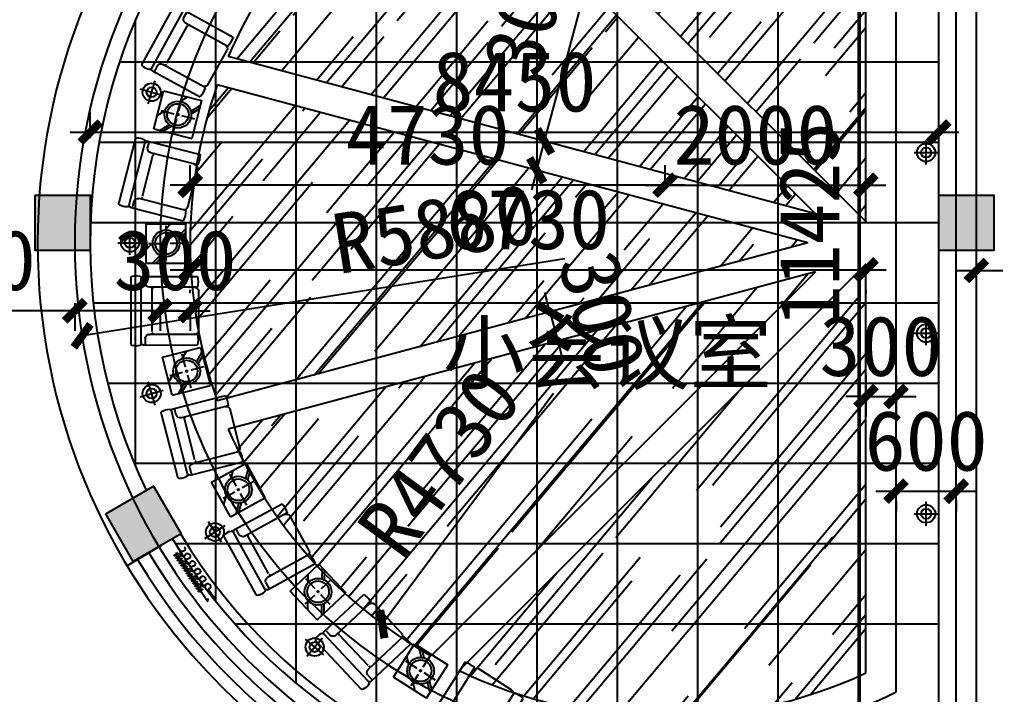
# Model space of a CAD drawing. Header units: millimetres. Extents: x -150677 to 588340, y -254013 to 149700.
# Drawn here: x 40522 to 50242, y 28028 to 34756 of the extents above; entities that cross this region are included whole.
import ezdxf

# ---------------------------------------------------------------- set-up
doc = ezdxf.new("R2010")
doc.units = ezdxf.units.MM
doc.header["$LTSCALE"] = 10
doc.header["$MEASUREMENT"] = 0
doc.linetypes.add('ACAD_ISO03W100', pattern=[30, 12, -18])
doc.linetypes.add('DASH', pattern=[0.35, 0.25, -0.1])
for name, color, linetype in [('1-Ba原始建筑墙体', 2, 'Continuous'), ('2-Ba顶面轮廓', 4, 'Continuous'), ('2-Bb顶面辅助线', 8, 'Continuous'), ('2-Da地拼', 4, 'Continuous'), ('3-Ab可移家具', 82, 'Continuous'), ('4-Aa顶面灯具', 1, 'Continuous'), ('5-Aa原始建筑淡显填充', 251, 'Continuous'), ('6-Ab柱体', 6, 'Continuous'), ('6-Bb窗', 5, 'Continuous'), ('8-Ca平面文字', 3, 'Continuous'), ('CEI_LIGHT', 30, 'Continuous'), ('CS_【成品家私】', 3, 'Continuous'), ('DIM【标注】', 1, 'Continuous')]:
    doc.layers.add(name, color=color, linetype=linetype)
doc.styles.add('HZHT', font='')
doc.styles.get("Standard").update_dxf_attribs({"font": ''})
doc.styles.get('HZHT').set_extended_font_data('SimSun')
doc.styles.get('Standard').set_extended_font_data('SimSun')
doc.dimstyles.new('DIMN200', dxfattribs={"dimscale": 2, "dimtxt": 300, "dimasz": 100, "dimexe": 100, "dimexo": 300, "dimgap": 100, "dimtad": 1, "dimdec": 0, "dimtxsty": 'Standard', "dimblk": 'ARCHTICK', "dimcen": 2.5, "dimdle": 100, "dimclrd": 8, "dimclre": 8, "dimclrt": 96, "dimadec": 0, "dimazin": 0, "dimtfac": 1, "dimtdec": 0, "dimtmove": 0, "dimatfit": 3, "dimldrblk": 'DOT', "dimfxl": 100, "dimarcsym": 0})

# ---------------------------------------------------------------- blocks, each defined once
blk = doc.blocks.new('MK-JJ-0685')
for p, q in [((-101165.6, 37730.8), (-101164.7, 38269.9)), ((-101058.6, 38269.8), (-101058.6, 37789.4)), ((-101022.9, 38280.6), (-100625.4, 38280.6)), ((-100589.6, 38269.8), (-100589.6, 37789.4)), ((-100482.6, 37730.8), (-100483.6, 38269.9)), ((-101029, 37815.8), (-100608.4, 37815.8)), ((-101098.2, 37747), (-101165.6, 37747)), ((-100550.1, 37747), (-100482.7, 37747)), ((-101144.4, 37709.5), (-100498.6, 37709.5)), ((-100499, 37604.1), (-101149.3, 37604.1))]:
    blk.add_line(p, q)
for centre, radius, start, end in [((-101112, 38012.5), 262.7, 78.28889, 101.57247), ((-101015.9, 38238.7), 42.5, 99.45751, 179.90266), ((-100632.3, 38238.7), 42.5, 0.09734, 80.54249), ((-100536.3, 38012.5), 262.7, 78.42753, 101.71111), ((-101040.7, 37834.7), 18.9, 198.58828, 272.4791), ((-100607.6, 37834.7), 18.9, 267.5209, 341.41172), ((-101144.4, 37730.8), 21.3, 179.90266, 270), ((-101101.2, 37789.4), 42.5, 274.04015, 0), ((-100547.1, 37789.4), 42.5, 180, 265.95985), ((-100503.9, 37730.8), 21.3, 270, 0.09734), ((-101049.9, 37657.5), 125.7, 162.88984, 197.95776), ((-101149.7, 37688.2), 21.3, 90, 162.88984), ((-101149.2, 37625.3), 21.3, 197.95776, 269.90266), ((-100499, 37625.3), 21.3, 270.09734, 342.04224), ((-100498.6, 37688.2), 21.3, 17.11016, 90), ((-100598.4, 37657.5), 125.7, 342.04224, 17.11016)]:
    blk.add_arc(centre, radius, start, end)
blk = doc.blocks.new('A$C7AB20E2C')
at = {"layer": '3-Ab可移家具'}
blk.add_hatch(color=8, dxfattribs=at).paths.add_polyline_path([(185.7, 198.3, 1), (202.4, 198.3, 1)])
for p, q in [((0, 391.8), (391.8, 391.8)), ((0, 0), (0, 391.8)), ((391.8, 0), (391.8, 391.8)), ((391.8, 96), (322.7, 162.9)), ((391.8, 0), (0, 0))]:
    blk.add_line(p, q, dxfattribs=at)
at = {"layer": '3-Ab可移家具', "color": 8}
for p, q in [((130.8, 315.7), (52.2, 391.8)), ((154.5, 325.7), (86.1, 391.8)), ((195.6, 373.4), (195.6, 240)), ((61.2, 187.4), (0, 246.6)), ((152.4, 198.3), (19, 198.3)), ((369.1, 198.3), (235.8, 198.3)), ((195.6, 23.3), (195.6, 156.7)), ((391.8, 63.2), (313.5, 138.9)), ((254.8, 0), (187.5, 65.1))]:
    blk.add_line(p, q, dxfattribs=at)
for radius in [133.4, 108.4, 8.34]:
    blk.add_circle((194.1, 198.3), radius, dxfattribs=at)
blk = doc.blocks.new('*U1090')
at = {"linetype": 'DASH', "ltscale": 50}
for points in [[(-181.4, 0, 0.240088), (-157, 12.4), (-156.7, 12.5, 0.362592), (-158.5, 37.8, -0.362592), (-160.4, 63.1), (-160, 63.2, -0.51132), (-111.2, 63.1, -0.36675), (-113.2, 37.8, 0.36675), (-115.1, 12.5, 0.241576), (-90.7, 0, 0.241576)], [(-90.7, 0, 0.240088), (-66.4, 12.4), (-66, 12.5, 0.362592), (-67.8, 37.8, -0.362592), (-69.7, 63.1), (-69.3, 63.2, -0.51132), (-20.5, 63.1, -0.36675), (-22.5, 37.8, 0.36675), (-24.4, 12.5, 0.241576), (0, 0, 0.241576)], [(0, 0, 0.240088), (24.3, 12.4), (24.7, 12.5, 0.362592), (22.9, 37.8, -0.362592), (21, 63.1), (21.4, 63.2, -0.51132), (70.2, 63.1, -0.36675), (68.2, 37.8, 0.36675), (66.3, 12.5, 0.241576), (90.7, 0, 0.241576)], [(90.7, 0, 0.240088), (115, 12.4), (115.4, 12.5, 0.362592), (113.6, 37.8, -0.362592), (111.7, 63.1), (112.1, 63.2, -0.51132), (160.9, 63.1, -0.36675), (158.9, 37.8, 0.36675), (156.9, 12.5, 0.51132), (205.7, 12.4), (206.1, 12.5, 0.362592), (204.2, 37.8, -0.362592), (202.4, 63.1), (202.8, 63.2, -0.51132), (251.5, 63.1, -0.36675), (249.6, 37.8), (249.1, 37.2, 0.36675), (247.1, 11.9, 0.51132), (295.9, 11.8), (296.2, 11.9, 0.381374), (293.5, 38.1), (411.9, 38.1), (389.4, 19.4)]]:
    blk.add_lwpolyline(points, format="xyb", dxfattribs=at)
blk = doc.blocks.new('*U1092')
at = {"layer": 'CEI_LIGHT', "color": 252}
for points in [[(0, 120), (0, -120)], [(-120, 0), (120, 0)]]:
    blk.add_lwpolyline(points, dxfattribs=at)
at = {"layer": 'CEI_LIGHT'}
for radius in [90, 50]:
    blk.add_circle((0, 0), radius, dxfattribs=at)
blk = doc.blocks.new('_ArchTick')
at = {"color": 0, "linetype": 'ByBlock', "const_width": 0.4}
blk.add_lwpolyline([(-0.5, -0.5), (0.5, 0.5)], dxfattribs=at)
blk = doc.blocks.new('*D1122')
at = {"layer": 'Defpoints', "color": 0, "transparency": 16777216}
for p in [(49676.9, 33634), (41226.9, 32971.7), (49676.9, 32971.7)]:
    blk.add_point(p, dxfattribs=at)
at = {"layer": 'DIM【标注】', "color": 8, "lineweight": -2, "transparency": 16777216}
for p, q in [((41226.9, 33571.7), (41226.9, 33834)), ((49676.9, 33571.7), (49676.9, 33834)), ((41026.9, 33634), (49876.9, 33634))]:
    blk.add_line(p, q, dxfattribs=at)
at = {"layer": 'DIM【标注】', "color": 8, "lineweight": -2, "transparency": 16777216, "xscale": 200, "yscale": 200, "zscale": 200, "rotation": 180}
blk.add_blockref('_ArchTick', (41226.9, 33634), dxfattribs=at)
at = {"layer": 'DIM【标注】', "color": 8, "lineweight": -2, "transparency": 16777216, "xscale": 200, "yscale": 200, "zscale": 200}
blk.add_blockref('_ArchTick', (49676.9, 33634), dxfattribs=at)
at = {"layer": 'DIM【标注】', "color": 96, "transparency": 16777216, "insert": (45451.9, 34134), "char_height": 600, "attachment_point": 5}
blk.add_mtext('8450', dxfattribs=at)
blk = doc.blocks.new('_DOT')
at = {"color": 0, "linetype": 'ByBlock'}
blk.add_line((-0.35, 0), (-1, 0), dxfattribs=at)
at = {"color": 0, "linetype": 'ByBlock', "const_width": 0.35}
blk.add_lwpolyline([(-0.175, 0, 1), (0.175, 0, 1)], format="xyb", close=True, dxfattribs=at)
blk = doc.blocks.new('*D1123')
at = {"layer": 'Defpoints', "color": 0, "transparency": 16777216}
for p in [(49851.9, 38429.3), (48890.5, 27004.3), (49851.9, 27004.3)]:
    blk.add_point(p, dxfattribs=at)
at = {"layer": 'DIM【标注】', "color": 8, "lineweight": -2, "transparency": 16777216}
for p, q in [((48890.5, 38629.3), (48890.5, 26804.3)), ((49251.9, 38429.3), (48690.5, 38429.3)), ((49251.9, 27004.3), (48690.5, 27004.3))]:
    blk.add_line(p, q, dxfattribs=at)
at = {"layer": 'DIM【标注】', "color": 8, "lineweight": -2, "transparency": 16777216, "xscale": 200, "yscale": 200, "zscale": 200}
for p, rotation in [((48890.5, 38429.3), 90), ((48890.5, 27004.3), 270)]:
    blk.add_blockref('_ArchTick', p, dxfattribs=dict(at, rotation=rotation))
at = {"layer": 'DIM【标注】', "color": 96, "transparency": 16777216, "insert": (48390.5, 32716.8), "char_height": 600, "attachment_point": 5, "rotation": 90}
blk.add_mtext('11425', dxfattribs=at)
blk = doc.blocks.new('*D1124')
at = {"layer": 'Defpoints', "color": 0, "transparency": 16777216}
for p in [(46951.9, 32529.3), (41145.3, 31602.8)]:
    blk.add_point(p, dxfattribs=at)
at = {"layer": 'DIM【标注】', "color": 8, "lineweight": -2, "transparency": 16777216}
blk.add_line((45952, 32369.8), (41145.3, 31602.8), dxfattribs=at)
at = {"layer": 'DIM【标注】', "color": 8, "lineweight": -2, "transparency": 16777216, "xscale": 200, "yscale": 200, "zscale": 200, "rotation": 189.0664838771289}
blk.add_blockref('_ArchTick', (41145.3, 31602.8), dxfattribs=at)
at = {"layer": 'DIM【标注】', "color": 96, "transparency": 16777216, "insert": (44656.9, 32669.4), "char_height": 600, "attachment_point": 5, "rotation": 9.06648}
blk.add_mtext('R5880', dxfattribs=at)
blk = doc.blocks.new('*D1133')
at = {"layer": '2-Ba顶面轮廓', "color": 8, "lineweight": -2, "transparency": 16777216}
for p, q in [((50051.9, 32107.8), (50051.9, 32454.8)), ((54651.9, 32107.8), (54651.9, 32454.8)), ((49851.9, 32254.8), (54851.9, 32254.8))]:
    blk.add_line(p, q, dxfattribs=at)
at = {"layer": 'Defpoints', "color": 0, "transparency": 16777216}
for p in [(54651.9, 32254.8), (50051.9, 31507.8), (54651.9, 31507.8)]:
    blk.add_point(p, dxfattribs=at)
at = {"layer": '2-Ba顶面轮廓', "color": 8, "lineweight": -2, "transparency": 16777216, "xscale": 200, "yscale": 200, "zscale": 200, "rotation": 180}
blk.add_blockref('_ArchTick', (50051.9, 32254.8), dxfattribs=at)
at = {"layer": '2-Ba顶面轮廓', "color": 8, "lineweight": -2, "transparency": 16777216, "xscale": 200, "yscale": 200, "zscale": 200}
blk.add_blockref('_ArchTick', (54651.9, 32254.8), dxfattribs=at)
at = {"layer": '2-Ba顶面轮廓', "color": 96, "transparency": 16777216, "insert": (52351.9, 32754.8), "char_height": 600, "attachment_point": 5}
blk.add_mtext('4600', dxfattribs=at)
blk = doc.blocks.new('*D1188')
at = {"layer": '2-Ba顶面轮廓', "color": 8, "lineweight": -2, "transparency": 16777216}
for p, q in [((41071.9, 31929.3), (41071.9, 31653.5)), ((41921.9, 31929.3), (41921.9, 31653.5)), ((41071.9, 31853.5), (39271.9, 31853.5)), ((42121.9, 31853.5), (41071.9, 31853.5))]:
    blk.add_line(p, q, dxfattribs=at)
at = {"layer": 'Defpoints', "color": 0, "transparency": 16777216}
for p in [(41071.9, 32529.3), (41921.9, 32529.3), (41071.9, 31853.5)]:
    blk.add_point(p, dxfattribs=at)
at = {"layer": '2-Ba顶面轮廓', "color": 8, "lineweight": -2, "transparency": 16777216, "xscale": 200, "yscale": 200, "zscale": 200}
for p, rotation in [((41071.9, 31853.5), 179.9999999999997), ((41921.9, 31853.5), 359.9999999999997)]:
    blk.add_blockref('_ArchTick', p, dxfattribs=dict(at, rotation=rotation))
at = {"layer": '2-Ba顶面轮廓', "color": 96, "transparency": 16777216, "insert": (40071.9, 32353.5), "char_height": 600, "attachment_point": 5}
blk.add_mtext('850', dxfattribs=at)
blk = doc.blocks.new('*D1189')
at = {"layer": '2-Ba顶面轮廓', "color": 8, "lineweight": -2, "transparency": 16777216}
for p, q in [((41921.9, 31929.3), (41921.9, 31653.5)), ((42221.9, 31929.3), (42221.9, 31653.5)), ((41921.9, 31853.5), (41721.9, 31853.5)), ((41921.9, 31853.5), (42221.9, 31853.5)), ((42221.9, 31853.5), (42421.9, 31853.5))]:
    blk.add_line(p, q, dxfattribs=at)
at = {"layer": 'Defpoints', "color": 0, "transparency": 16777216}
for p in [(41921.9, 32529.3), (42221.9, 32529.3), (42221.9, 31853.5)]:
    blk.add_point(p, dxfattribs=at)
at = {"layer": '2-Ba顶面轮廓', "color": 8, "lineweight": -2, "transparency": 16777216, "xscale": 200, "yscale": 200, "zscale": 200}
blk.add_blockref('_ArchTick', (41921.9, 31853.5), dxfattribs=at)
at = {"layer": '2-Ba顶面轮廓', "color": 8, "lineweight": -2, "transparency": 16777216, "xscale": 200, "yscale": 200, "zscale": 200, "rotation": 180}
blk.add_blockref('_ArchTick', (42221.9, 31853.5), dxfattribs=at)
at = {"layer": '2-Ba顶面轮廓', "color": 96, "transparency": 16777216, "insert": (42071.9, 32353.5), "char_height": 600, "attachment_point": 5}
blk.add_mtext('300', dxfattribs=at)
blk = doc.blocks.new('*D1190')
at = {"layer": '2-Ba顶面轮廓', "color": 8, "lineweight": -2, "transparency": 16777216}
for p, q in [((42022.9, 32261.5), (49152.9, 32261.5)), ((42222.9, 32029.6), (42222.9, 32061.5)), ((48952.9, 32029.6), (48952.9, 32061.5))]:
    blk.add_line(p, q, dxfattribs=at)
at = {"layer": 'Defpoints', "color": 0, "transparency": 16777216}
for p in [(42222.9, 32629.6), (48952.9, 32629.6), (48952.9, 32261.5)]:
    blk.add_point(p, dxfattribs=at)
at = {"layer": '2-Ba顶面轮廓', "color": 8, "lineweight": -2, "transparency": 16777216, "xscale": 200, "yscale": 200, "zscale": 200, "rotation": 180}
blk.add_blockref('_ArchTick', (42222.9, 32261.5), dxfattribs=at)
at = {"layer": '2-Ba顶面轮廓', "color": 8, "lineweight": -2, "transparency": 16777216, "xscale": 200, "yscale": 200, "zscale": 200}
blk.add_blockref('_ArchTick', (48952.9, 32261.5), dxfattribs=at)
at = {"layer": '2-Ba顶面轮廓', "color": 96, "transparency": 16777216, "insert": (45587.9, 32761.5), "char_height": 600, "attachment_point": 5}
blk.add_mtext('6730', dxfattribs=at)
blk = doc.blocks.new('*D1191')
at = {"layer": '2-Ba顶面轮廓', "color": 8, "lineweight": -2, "transparency": 16777216}
for p, q in [((45805, 31841.4), (45753.2, 32034.6)), ((46140.2, 31931.2), (45998.2, 31893.2)), ((45805, 31841.4), (45882.6, 31551.6)), ((46217.8, 31641.5), (46075.8, 31603.4)), ((45882.6, 31551.6), (45934.4, 31358.5))]:
    blk.add_line(p, q, dxfattribs=at)
at = {"layer": 'Defpoints', "color": 0, "transparency": 16777216}
for p in [(45560.6, 31775.9), (45882.6, 31551.6), (45638.3, 31486.2)]:
    blk.add_point(p, dxfattribs=at)
at = {"layer": '2-Ba顶面轮廓', "color": 8, "lineweight": -2, "transparency": 16777216, "xscale": 200, "yscale": 200, "zscale": 200}
for p, rotation in [((45805, 31841.4), 285.0000000000002), ((45882.6, 31551.6), 105.0000000000002)]:
    blk.add_blockref('_ArchTick', p, dxfattribs=dict(at, rotation=rotation))
at = {"layer": '2-Ba顶面轮廓', "color": 96, "transparency": 16777216, "insert": (46326.8, 31825.9), "char_height": 600, "attachment_point": 5, "rotation": 285}
blk.add_mtext('300', dxfattribs=at)
blk = doc.blocks.new('*D1192')
at = {"layer": '2-Ba顶面轮廓', "color": 8, "lineweight": -2, "transparency": 16777216}
for p, q in [((48951.9, 31206.2), (48951.9, 30798.2)), ((49251.9, 31206.2), (49251.9, 30798.2)), ((48951.9, 30998.2), (48751.9, 30998.2)), ((48951.9, 30998.2), (49251.9, 30998.2)), ((49251.9, 30998.2), (49451.9, 30998.2))]:
    blk.add_line(p, q, dxfattribs=at)
at = {"layer": 'Defpoints', "color": 0, "transparency": 16777216}
for p in [(48951.9, 31806.2), (49251.9, 31806.2), (49251.9, 30998.2)]:
    blk.add_point(p, dxfattribs=at)
at = {"layer": '2-Ba顶面轮廓', "color": 8, "lineweight": -2, "transparency": 16777216, "xscale": 200, "yscale": 200, "zscale": 200}
blk.add_blockref('_ArchTick', (48951.9, 30998.2), dxfattribs=at)
at = {"layer": '2-Ba顶面轮廓', "color": 8, "lineweight": -2, "transparency": 16777216, "xscale": 200, "yscale": 200, "zscale": 200, "rotation": 180}
blk.add_blockref('_ArchTick', (49251.9, 30998.2), dxfattribs=at)
at = {"layer": '2-Ba顶面轮廓', "color": 96, "transparency": 16777216, "insert": (49101.9, 31498.2), "char_height": 600, "attachment_point": 5}
blk.add_mtext('300', dxfattribs=at)
blk = doc.blocks.new('*D1193')
at = {"layer": '2-Ba顶面轮廓', "color": 8, "lineweight": -2, "transparency": 16777216}
for p, q in [((49051.9, 30054.1), (50051.9, 30054.1)), ((49251.9, 29958.1), (49251.9, 29854.1)), ((49851.9, 29958.1), (49851.9, 29854.1))]:
    blk.add_line(p, q, dxfattribs=at)
at = {"layer": 'Defpoints', "color": 0, "transparency": 16777216}
for p in [(49251.9, 30558.1), (49851.9, 30558.1), (49851.9, 30054.1)]:
    blk.add_point(p, dxfattribs=at)
at = {"layer": '2-Ba顶面轮廓', "color": 8, "lineweight": -2, "transparency": 16777216, "xscale": 200, "yscale": 200, "zscale": 200, "rotation": 180}
blk.add_blockref('_ArchTick', (49251.9, 30054.1), dxfattribs=at)
at = {"layer": '2-Ba顶面轮廓', "color": 8, "lineweight": -2, "transparency": 16777216, "xscale": 200, "yscale": 200, "zscale": 200}
blk.add_blockref('_ArchTick', (49851.9, 30054.1), dxfattribs=at)
at = {"layer": '2-Ba顶面轮廓', "color": 96, "transparency": 16777216, "insert": (49551.9, 30554.1), "char_height": 600, "attachment_point": 5}
blk.add_mtext('600', dxfattribs=at)
blk = doc.blocks.new('*D1194')
at = {"layer": '2-Ba顶面轮廓', "color": 8, "lineweight": -2, "transparency": 16777216}
for p, q in [((45750.9, 33542.3), (46265.1, 35461.3)), ((45673.3, 33252.5), (45750.9, 33542.3)), ((46089.4, 33451.6), (45944.1, 33490.6)), ((45673.3, 33252.5), (45621.5, 33059.4)), ((46011.7, 33161.9), (45866.4, 33200.8))]:
    blk.add_line(p, q, dxfattribs=at)
at = {"layer": 'Defpoints', "color": 0, "transparency": 16777216}
for p in [(45509.8, 33606.9), (45750.9, 33542.3), (45432.2, 33317.1)]:
    blk.add_point(p, dxfattribs=at)
at = {"layer": '2-Ba顶面轮廓', "color": 8, "lineweight": -2, "transparency": 16777216, "xscale": 200, "yscale": 200, "zscale": 200}
for p, rotation in [((45750.9, 33542.3), 255.0000000000002), ((45673.3, 33252.5), 75.00000000000013)]:
    blk.add_blockref('_ArchTick', p, dxfattribs=dict(at, rotation=rotation))
at = {"layer": '2-Ba顶面轮廓', "color": 96, "transparency": 16777216, "insert": (45576.8, 34824.4), "char_height": 600, "attachment_point": 5, "rotation": 75}
blk.add_mtext('300', dxfattribs=at)
blk = doc.blocks.new('*D1195')
at = {"layer": '2-Ba顶面轮廓', "color": 8, "lineweight": -2, "transparency": 16777216}
blk.add_line((45840.4, 31029.6), (44135.5, 28729.2), dxfattribs=at)
at = {"layer": 'Defpoints', "color": 0, "transparency": 16777216}
for p in [(46951.9, 32529.3), (44135.5, 28729.2)]:
    blk.add_point(p, dxfattribs=at)
at = {"layer": '2-Ba顶面轮廓', "color": 8, "lineweight": -2, "transparency": 16777216, "xscale": 200, "yscale": 200, "zscale": 200, "rotation": 233.4566106859837}
blk.add_blockref('_ArchTick', (44135.5, 28729.2), dxfattribs=at)
at = {"layer": '2-Ba顶面轮廓', "color": 96, "transparency": 16777216, "insert": (44705.3, 30337.8), "char_height": 600, "attachment_point": 5, "rotation": 53.45661}
blk.add_mtext('R4730', dxfattribs=at)
blk = doc.blocks.new('*D1196')
at = {"layer": '2-Ba顶面轮廓', "color": 8, "lineweight": -2, "transparency": 16777216}
for p, q in [((42221.9, 33129.3), (42221.9, 33304.5)), ((46951.9, 33129.3), (46951.9, 33304.5)), ((47151.9, 33104.5), (42021.9, 33104.5))]:
    blk.add_line(p, q, dxfattribs=at)
at = {"layer": 'Defpoints', "color": 0, "transparency": 16777216}
for p in [(42221.9, 33104.5), (42221.9, 32529.3), (46951.9, 32529.3)]:
    blk.add_point(p, dxfattribs=at)
at = {"layer": '2-Ba顶面轮廓', "color": 8, "lineweight": -2, "transparency": 16777216, "xscale": 200, "yscale": 200, "zscale": 200}
for p, rotation in [((42221.9, 33104.5), 179.9999999999998), ((46951.9, 33104.5), 359.9999999999998)]:
    blk.add_blockref('_ArchTick', p, dxfattribs=dict(at, rotation=rotation))
at = {"layer": '2-Ba顶面轮廓', "color": 96, "transparency": 16777216, "insert": (44586.9, 33604.5), "char_height": 600, "attachment_point": 5}
blk.add_mtext('4730', dxfattribs=at)
blk = doc.blocks.new('*D1197')
at = {"layer": '2-Ba顶面轮廓', "color": 8, "lineweight": -2, "transparency": 16777216}
for p, q in [((46951.9, 33129.3), (46951.9, 33304.5)), ((48951.9, 33129.3), (48951.9, 33304.5)), ((46751.9, 33104.5), (49151.9, 33104.5))]:
    blk.add_line(p, q, dxfattribs=at)
at = {"layer": 'Defpoints', "color": 0, "transparency": 16777216}
for p in [(48951.9, 33104.5), (46951.9, 32529.3), (48951.9, 32529.3)]:
    blk.add_point(p, dxfattribs=at)
at = {"layer": '2-Ba顶面轮廓', "color": 8, "lineweight": -2, "transparency": 16777216, "xscale": 200, "yscale": 200, "zscale": 200, "rotation": 180}
blk.add_blockref('_ArchTick', (46951.9, 33104.5), dxfattribs=at)
at = {"layer": '2-Ba顶面轮廓', "color": 8, "lineweight": -2, "transparency": 16777216, "xscale": 200, "yscale": 200, "zscale": 200}
blk.add_blockref('_ArchTick', (48951.9, 33104.5), dxfattribs=at)
at = {"layer": '2-Ba顶面轮廓', "color": 96, "transparency": 16777216, "insert": (47851.9, 33604.5), "char_height": 600, "attachment_point": 5}
blk.add_mtext('2000', dxfattribs=at)

msp = doc.modelspace()

# ---------------------------------------------------------------- hatches: boundary and pattern name
at = {"layer": '4-Aa顶面灯具'}
h = msp.add_hatch(dxfattribs=at)
h.set_pattern_fill('木材', color=256, scale=200, style=0, double=1)
h.set_pattern_definition([(50, (42221.86, 27799.3), (404.407, 1452.725), [9360, -1248, 3120, -624]), (50, (43051.8, 28111.3), (-1036.855, 55.45), [1872, -205.92, 3744, -468]), (50, (42533.86, 28329.73), (1765.45, 2754.398), [4992, -873.6, 2496, -624])])
h.paths.add_polyline_path([(48951.9, 32741.5), (48951.9, 36815.7, 0.224912), (44901.5, 36791.8)])
h.paths.add_polyline_path([(44622.9, 36646.2, 0.164598), (42601.6, 34386.2), (48449.9, 32819.1)])
h.paths.add_polyline_path([(48372.3, 32529.3), (42492, 34105, 0.171452), (42492, 30953.7)])
h.paths.add_polyline_path([(42601.6, 30672.5, 0.164598), (44622.9, 28412.5), (48449.9, 32239.6)])
h.paths.add_polyline_path([(44901.5, 28266.8, 0.224912), (48951.9, 28243), (48951.9, 32317.2)])
at = {"layer": '5-Aa原始建筑淡显填充'}
for points in [[(40676.9, 33004.3), (41226.9, 33004.3), (41226.9, 32454.3), (40676.9, 32454.3)], [(49676.9, 33004.3), (50226.9, 33004.3), (50226.9, 32454.3), (49676.9, 32454.3)], [(41380, 29830), (41856.4, 30105), (42131.4, 29628.7), (41655, 29353.7)]]:
    msp.add_hatch(color=251, dxfattribs=at).paths.add_polyline_path(points)

# ---------------------------------------------------------------- linework, layer by layer
at = {"layer": '1-Ba原始建筑墙体'}
for p, q in [((50051.9, 26529.3), (50051.9, 38529.3)), ((49851.9, 26629.3), (49851.9, 38429.3))]:
    msp.add_line(p, q, dxfattribs=at)
for radius, start, end in [(6250, 92.29244, 267.70756), (5880, 90, 270)]:
    msp.add_arc((46951.9, 32529.3), radius, start, end, dxfattribs=at)
at = {"layer": '2-Ba顶面轮廓'}
for p, q in [((49251.9, 28056), (49251.9, 37002.7)), ((48951.9, 32741.5), (44901.5, 36791.8)), ((48951.9, 32741.5), (48951.9, 36815.7)), ((48449.9, 32819.1), (44622.9, 36646.2)), ((48449.9, 32819.1), (42601.6, 34386.2)), ((48372.3, 32529.3), (42492, 34105)), ((48372.3, 32529.3), (42492, 30953.7)), ((48951.9, 32317.2), (44901.5, 28266.8)), ((48951.9, 28243), (48951.9, 32317.2)), ((48449.9, 32239.6), (42601.6, 30672.5)), ((48449.9, 32239.6), (44622.9, 28412.5))]:
    msp.add_line(p, q, dxfattribs=at)
for radius, start, end in [(5030, 62.78979, 297.21021), (4730, 119.49779, 156.88562), (4730, 160.5422, 199.4578), (4730, 203.11438, 240.50221), (5630, 211.03601, 270), (4730, 244.3113, 295.01358)]:
    msp.add_arc((46951.9, 32529.3), radius, start, end, dxfattribs=at)
at = {"layer": '2-Da地拼', "color": 8}
for p, q in [((46476.9, 27129.3), (46476.9, 38235.1)), ((47276.9, 27129.3), (47276.9, 38254.8)), ((48076.9, 27129.3), (48076.9, 38254.8)), ((48876.9, 27129.3), (48876.9, 38254.8)), ((49676.9, 27129.3), (49676.9, 38254.8)), ((45676.9, 26947.6), (45676.9, 38111)), ((44876.9, 27193.1), (44876.9, 37865.6)), ((44076.9, 27578), (44076.9, 37480.6)), ((43276.9, 28138.9), (43276.9, 36919.7)), ((42476.9, 28957.9), (42476.9, 36100.8)), ((41676.9, 30303.2), (41676.9, 34755.4)), ((49676.9, 34329.3), (41516.7, 34329.3)), ((49676.9, 33529.3), (41314.4, 33529.3)), ((49676.9, 32729.3), (41226.9, 32729.3)), ((49676.9, 31929.3), (41257.9, 31929.3)), ((49676.9, 31129.3), (41400.2, 31129.3)), ((49676.9, 30329.3), (41665.9, 30329.3)), ((49676.9, 29529.3), (42075.3, 29529.3)), ((49676.9, 28729.3), (42669.2, 28729.3))]:
    msp.add_line(p, q, dxfattribs=at)
for start, end in [(90, 205.51015), (211.01873, 265.99387)]:
    msp.add_arc((46951.9, 32529.3), 5725.5, start, end, dxfattribs=at)
at = {"layer": '6-Ab柱体'}
for points in [[(40676.9, 33004.3), (41226.9, 33004.3), (41226.9, 32454.3), (40676.9, 32454.3)], [(49676.9, 33004.3), (50226.9, 33004.3), (50226.9, 32454.3), (49676.9, 32454.3)], [(41380, 29830), (41856.4, 30105), (42131.4, 29628.7), (41655, 29353.7)]]:
    msp.add_lwpolyline(points, close=True, dxfattribs=at)
at = {"layer": '6-Bb窗'}
msp.add_line((41933.8, 29514.6), (41594.4, 29310.7), dxfattribs=at)
for radius in [6130, 6000]:
    msp.add_arc((46951.9, 32529.3), radius, 210.99637, 267.36423, dxfattribs=at)
at = {"layer": 'CS_【成品家私】', "color": 8, "linetype": 'ACAD_ISO03W100', "ltscale": 0.25, "extrusion": (0, 0, -1)}
msp.add_lwpolyline([(-42332.4, 29053.4, 0.009265), (-42328.6, 29053, 0.026268), (-42317.7, 29052.8, 0.036067), (-42309.9, 29053.7, 0.075589), (-42303, 29056, 0.260612), (-42301.8, 29057.9, 0.260612), (-42302.8, 29059.9, 0.075589), (-42309.2, 29063.2, 0.036067), (-42316.9, 29065.1, 0.016417), (-42323.6, 29066.1, -0.017582), (-42330.8, 29067.1, -0.036067), (-42338.5, 29069, -0.075589), (-42345, 29072.3, -0.260612), (-42345.9, 29074.3, -0.260612), (-42344.7, 29076.1, -0.075589), (-42337.9, 29078.5, -0.036067), (-42330, 29079.3, -0.026268), (-42319.1, 29079.2, -0.02638), (-42315.3, 29078.8, 0.009225), (-42311.5, 29078.5, 0.026268), (-42300.6, 29078.3, 0.036067), (-42292.7, 29079.2, 0.075589), (-42285.9, 29081.5, 0.260612), (-42284.7, 29083.4, 0.260612), (-42285.6, 29085.4, 0.075589), (-42292.1, 29088.7, 0.036067), (-42299.8, 29090.6, 0.017582), (-42307, 29091.6, -0.016417), (-42313.7, 29092.5, -0.036067), (-42321.4, 29094.5, -0.075589), (-42327.8, 29097.7, -0.260612), (-42328.8, 29099.8, -0.260612), (-42327.6, 29101.6, -0.075589), (-42320.7, 29104, -0.036067), (-42312.9, 29104.8, -0.026268), (-42302, 29104.6, -0.02638), (-42298.1, 29104.3, 0.009225), (-42294.3, 29104, 0.026268), (-42283.5, 29103.8, 0.036067), (-42275.6, 29104.7, 0.075589), (-42268.7, 29107, 0.260612), (-42267.5, 29108.9, 0.260612), (-42268.5, 29110.9, 0.075589), (-42274.9, 29114.1, 0.036067), (-42282.6, 29116.1, 0.017582), (-42289.8, 29117.1, -0.016417), (-42296.6, 29118, -0.036067), (-42304.2, 29120, -0.075589), (-42310.7, 29123.2, -0.260612), (-42311.6, 29125.2, -0.260612), (-42310.4, 29127.1, -0.075589), (-42303.6, 29129.4, -0.036067), (-42295.7, 29130.3, -0.026268), (-42284.8, 29130.1, -0.02638), (-42281, 29129.8, 0.009225), (-42277.2, 29129.5, 0.026268), (-42266.3, 29129.3, 0.036067), (-42258.4, 29130.1, 0.075589), (-42251.6, 29132.5, 0.260612), (-42250.4, 29134.3, 0.260612), (-42251.3, 29136.4, 0.075589), (-42257.8, 29139.6, 0.036067), (-42265.5, 29141.5, 0.017582), (-42272.7, 29142.5, -0.016417), (-42279.4, 29143.5, -0.036067), (-42287.1, 29145.4, -0.075589), (-42293.5, 29148.7, -0.260612), (-42294.5, 29150.7, -0.260612), (-42293.3, 29152.6, -0.075589), (-42286.5, 29154.9, -0.036067), (-42278.6, 29155.8, -0.026268), (-42267.7, 29155.6, -0.02638), (-42263.9, 29155.3, 0.009225), (-42260, 29154.9, 0.026268), (-42249.2, 29154.8, 0.036067), (-42241.3, 29155.6, 0.075589), (-42234.5, 29158, 0.260612), (-42233.2, 29159.8, 0.260612), (-42234.2, 29161.8, 0.075589), (-42240.6, 29165.1, 0.036067), (-42248.3, 29167, 0.016417), (-42255.1, 29168, -0.017582), (-42262.3, 29169, -0.036067), (-42270, 29170.9, -0.075589), (-42276.4, 29174.2, -0.260612), (-42277.3, 29176.2, -0.260612), (-42276.1, 29178, -0.075589), (-42269.3, 29180.4, -0.036067), (-42261.4, 29181.3, -0.026268), (-42250.6, 29181.1, -0.02638), (-42246.7, 29180.7, 0.009225), (-42242.9, 29180.4, 0.026268), (-42232, 29180.2, 0.036067), (-42224.1, 29181.1, 0.075589), (-42217.3, 29183.4, 0.260612), (-42216.1, 29185.3, 0.260612), (-42217.1, 29187.3, 0.075589), (-42223.5, 29190.6, 0.036067), (-42231.2, 29192.5, 0.017582), (-42238.4, 29193.5, -0.016417), (-42245.1, 29194.5, -0.036067), (-42252.8, 29196.4, -0.075589), (-42259.3, 29199.7, -0.260612), (-42260.2, 29201.7, -0.260612), (-42259, 29203.5, -0.075589), (-42252.2, 29205.9, -0.036067), (-42244.3, 29206.7, -0.026268), (-42233.4, 29206.6, -0.02638), (-42229.6, 29206.2, 0.009225), (-42225.8, 29205.9, 0.026268), (-42214.9, 29205.7, 0.036067), (-42207, 29206.6, 0.075589), (-42200.2, 29208.9, 0.260612), (-42199, 29210.8, 0.260612), (-42199.9, 29212.8, 0.075589), (-42206.3, 29216, 0.036067), (-42214, 29218, 0.017582), (-42221.3, 29219, -0.016417), (-42228, 29219.9, -0.036067), (-42235.7, 29221.9, -0.075589), (-42242.1, 29225.1, -0.260612), (-42243.1, 29227.1, -0.260612), (-42241.8, 29229, -0.075589), (-42235, 29231.3, -0.036067), (-42227.1, 29232.2, -0.026268), (-42216.3, 29232, -0.02638), (-42212.4, 29231.7, 0.009225), (-42208.6, 29231.4, 0.026268), (-42197.7, 29231.2, 0.036067), (-42189.9, 29232, 0.075589), (-42183, 29234.4, 0.260612), (-42181.8, 29236.3, 0.260612), (-42182.8, 29238.3, 0.075589), (-42189.2, 29241.5, 0.036067), (-42196.9, 29243.5, 0.016417), (-42203.6, 29244.4, -0.017582), (-42210.8, 29245.4, -0.036067), (-42218.5, 29247.3, -0.075589), (-42225, 29250.6, -0.260612), (-42225.9, 29252.6, -0.260612), (-42224.7, 29254.5, -0.075589), (-42217.9, 29256.8, -0.036067), (-42210, 29257.7, -0.026268), (-42199.1, 29257.5, -0.02638), (-42195.3, 29257.2, 0.009225), (-42191.5, 29256.8, 0.026268), (-42180.6, 29256.7, 0.036067), (-42172.7, 29257.5, 0.075589), (-42165.9, 29259.9, 0.260612), (-42164.7, 29261.7, 0.260612), (-42165.6, 29263.7, 0.075589), (-42172.1, 29267, 0.036067), (-42179.7, 29268.9, 0.016417), (-42186.5, 29269.9, -0.017582), (-42193.7, 29270.9, -0.036067), (-42201.4, 29272.8, -0.075589), (-42207.8, 29276.1, -0.260612), (-42208.8, 29278.1, -0.260612), (-42207.6, 29280, -0.075589), (-42200.7, 29282.3, -0.036067), (-42192.9, 29283.2, -0.026268), (-42182, 29283, -0.02638), (-42178.1, 29282.6, 0.009225), (-42174.3, 29282.3, 0.026268), (-42163.4, 29282.1, 0.036067), (-42155.6, 29283, 0.075589), (-42148.7, 29285.3, 0.260612), (-42147.5, 29287.2, 0.260612), (-42148.5, 29289.2, 0.075589), (-42154.9, 29292.5, 0.036067), (-42162.6, 29294.4, 0.017582), (-42169.8, 29295.4, -0.016417), (-42176.6, 29296.4, -0.036067), (-42184.2, 29298.3, -0.075589), (-42190.7, 29301.6, -0.260612), (-42191.6, 29303.6, -0.260612), (-42190.4, 29305.4, -0.075589), (-42183.6, 29307.8, -0.036067), (-42175.7, 29308.6, -0.026268), (-42164.8, 29308.5, -0.02638), (-42161, 29308.1, 0.009225), (-42157.2, 29307.8, 0.026268), (-42146.3, 29307.6, 0.036067), (-42138.4, 29308.5, 0.075589), (-42131.6, 29310.8, 0.260612), (-42130.4, 29312.7, 0.260612), (-42131.3, 29314.7, 0.075589), (-42137.8, 29318, 0.036067), (-42145.5, 29319.9, 0.016417), (-42152.2, 29320.8, -0.017582), (-42159.4, 29321.8, -0.036067), (-42167.1, 29323.8, -0.075589), (-42173.5, 29327, -0.260612), (-42174.5, 29329, -0.260612), (-42173.3, 29330.9, -0.075589), (-42166.4, 29333.3, -0.036067), (-42158.6, 29334.1, -0.026268), (-42147.7, 29333.9, -0.02638), (-42143.8, 29333.6, 0.009225), (-42140, 29333.3, 0.026268), (-42129.2, 29333.1, 0.036067), (-42121.3, 29334, 0.075589), (-42114.5, 29336.3, 0.260612), (-42113.2, 29338.2, 0.260612), (-42114.2, 29340.2, 0.075589), (-42120.6, 29343.4, 0.036067), (-42128.3, 29345.4, 0.017582), (-42135.5, 29346.4, -0.016417), (-42142.3, 29347.3, -0.036067), (-42150, 29349.3, -0.075589), (-42156.4, 29352.5, -0.260612), (-42157.3, 29354.5, -0.260612), (-42156.1, 29356.4, -0.075589), (-42149.3, 29358.7, -0.036067), (-42141.4, 29359.6, -0.026268), (-42130.5, 29359.4, -0.02638), (-42126.7, 29359.1, 0.009225), (-42122.9, 29358.7, 0.026268), (-42112, 29358.6, 0.036067), (-42104.1, 29359.4, 0.075589), (-42097.3, 29361.8, 0.260612), (-42096.1, 29363.6, 0.260612), (-42097, 29365.7, 0.075589), (-42103.5, 29368.9, 0.036067), (-42111.2, 29370.8, 0.016417), (-42117.9, 29371.8, -0.017582), (-42125.1, 29372.8, -0.036067), (-42132.8, 29374.7, -0.075589), (-42139.3, 29378, -0.260612), (-42140.2, 29380, -0.260612), (-42139, 29381.9, -0.075589), (-42132.2, 29384.2, -0.036067), (-42124.3, 29385.1, -0.026268), (-42113.4, 29384.9, -0.02638), (-42109.6, 29384.6, 0.009225), (-42105.8, 29384.2, 0.026268), (-42094.9, 29384.1, 0.036067), (-42087, 29384.9, 0.075589), (-42080.2, 29387.3, 0.260612), (-42079, 29389.1, 0.260612), (-42079.9, 29391.1, 0.075589), (-42086.3, 29394.4, 0.036067), (-42094, 29396.3, 0.016417), (-42100.8, 29397.3, -0.017582), (-42108, 29398.3, -0.036067), (-42115.7, 29400.2, -0.075589), (-42122.1, 29403.5, -0.260612), (-42123.1, 29405.5, -0.260612), (-42121.8, 29407.3, -0.075589), (-42115, 29409.7, -0.036067), (-42107.1, 29410.5, -0.026268), (-42096.3, 29410.4, -0.02638), (-42092.4, 29410, 0.009225), (-42088.6, 29409.7, 0.026268), (-42077.7, 29409.5, 0.036067), (-42069.9, 29410.4, 0.075589), (-42063, 29412.7, 0.260612), (-42061.8, 29414.6, 0.260612), (-42062.8, 29416.6, 0.075589), (-42069.2, 29419.9, 0.036067), (-42076.9, 29421.8, 0.016417), (-42083.6, 29422.8, -0.017582), (-42090.8, 29423.8, -0.036067), (-42098.5, 29425.7, -0.075589), (-42105, 29428.9, -0.260612), (-42105.9, 29431, -0.260612), (-42104.7, 29432.8, -0.075589), (-42097.9, 29435.2, -0.036067), (-42090, 29436, -0.026268), (-42079.1, 29435.9, -0.026268), (-42075.3, 29435.5)], format="xyb", dxfattribs=at)
at = {"layer": 'CS_【成品家私】', "color": 8, "linetype": 'DASH', "ltscale": 50}
msp.add_lwpolyline([(42332.4, 29053.4), (42398.6, 28955.1), (42401.6, 28984.2)], dxfattribs=at)

# ---------------------------------------------------------------- block references
at = {"layer": '2-Bb顶面辅助线'}
for p, rotation in [((41955.6, 34045.6), 255.5999999999786), ((41783.3, 32718.3), 270), ((41946.4, 31389.9), 284.4000000000214), ((42434.7, 30143.7), 298.7999999999592), ((43217.7, 29058.1), 313.200000000294), ((44246, 28201.4), 327.600000000065)]:
    msp.add_blockref('A$C7AB20E2C', p, dxfattribs=dict(at, rotation=rotation))
at = {"layer": '3-Ab可移家具', "xscale": -1}
for p, rotation in [((57520.7, 141072), 241.200000000181), ((30242.9, 140253.1), 255.5999999999786), ((4025.7, 132676.3), 270), ((-19483.5, 118817.6), 284.4000000000214), ((-38807.6, 99547.7), 298.7999999999592), ((-52732.3, 76077.6), 313.200000000294), ((-60382.8, 49881.8), 327.600000000065)]:
    msp.add_blockref('MK-JJ-0685', p, dxfattribs=dict(at, rotation=rotation))
at = {"layer": '4-Aa顶面灯具', "ltscale": 0.25}
for p, rotation in [((41837.8, 34031), 73.63636363636688), ((49551.9, 33429.3), 90), ((41621.9, 32529.3), 90), ((49551.9, 31629.3), 90), ((41837.8, 31027.7), 106.3636363636331), ((49551.9, 29829.3), 90), ((42468, 29647.7), 122.727272727314), ((43461.5, 28501.2), 139.0909090908172)]:
    msp.add_blockref('*U1092', p, dxfattribs=dict(at, rotation=rotation))
at = {"layer": 'CS_【成品家私】', "ltscale": 50, "xscale": -1, "rotation": 123.9361445575183}
msp.add_blockref('*U1090', (42267.4, 29346.1), dxfattribs=at)

# ---------------------------------------------------------------- texts
at = {"layer": '8-Ca平面文字', "style": 'HZHT'}
msp.add_text('小会议室', height=600, dxfattribs=at).set_placement((44740.1, 31134.5))

# ---------------------------------------------------------------- dimensions: what is measured, and where the dimension line sits
at = {"layer": '2-Ba顶面轮廓'}
for p1, p2, distance, picture, middle in [((45432.2, 33317.1), (45509.8, 33606.9), -249.6, '*D1194', (45576.8, 34824.4)), ((46951.9, 32529.3), (42221.9, 32529.3), -575.2, '*D1196', (44586.9, 33604.5)), ((42222.9, 32629.6), (48952.9, 32629.6), -368.1, '*D1190', (45587.9, 32761.5)), ((50051.9, 31507.8), (54651.9, 31507.8), 747, '*D1133', (52351.9, 32754.8)), ((41921.9, 32529.3), (41071.9, 32529.3), 675.8, '*D1188', (40071.9, 32353.5))]:
    dim = msp.add_aligned_dim(p1=p1, p2=p2, distance=distance, dimstyle='DIMN200', dxfattribs=at)
    dim.commit()
    dim.dimension.update_dxf_attribs({"geometry": picture, "text_midpoint": middle})
for base, p1, p2, angle, picture, middle in [((48951.9, 33104.5), (46951.9, 32529.3), (48951.9, 32529.3), 0, '*D1197', (47851.9, 33104.5)), ((42221.9, 31853.5), (41921.9, 32529.3), (42221.9, 32529.3), 0, '*D1189', (42071.9, 31853.5)), ((45882.6, 31551.6), (45560.6, 31775.9), (45638.3, 31486.2), 285, '*D1191', (45843.8, 31696.5)), ((49251.9, 30998.2), (48951.9, 31806.2), (49251.9, 31806.2), 0, '*D1192', (49101.9, 30998.2)), ((49851.9, 30054.1), (49251.9, 30558.1), (49851.9, 30558.1), 0, '*D1193', (49551.9, 30054.1))]:
    dim = msp.add_linear_dim(base=base, p1=p1, p2=p2, angle=angle, dimstyle='DIMN200', dxfattribs=at)
    dim.commit()
    dim.dimension.update_dxf_attribs({"geometry": picture, "text_midpoint": middle, "dimtype": 129})
dim = msp.add_radius_dim(center=(46951.9, 32529.3), mpoint=(44135.5, 28729.2), dimstyle='DIMN200', dxfattribs=at)
dim.commit()
dim.dimension.update_dxf_attribs({"geometry": '*D1195', "text_midpoint": (45107, 30040.1), "dimtype": 132})
at = {"layer": 'DIM【标注】'}
for p1, p2, distance, picture, middle in [((49851.9, 38429.3), (49851.9, 27004.3), -961.4, '*D1123', (48390.5, 32716.8)), ((41226.9, 32971.7), (49676.9, 32971.7), 662.3, '*D1122', (45451.9, 34134))]:
    dim = msp.add_aligned_dim(p1=p1, p2=p2, distance=distance, dimstyle='DIMN200', dxfattribs=at)
    dim.commit()
    dim.dimension.update_dxf_attribs({"geometry": picture, "text_midpoint": middle})
dim = msp.add_radius_dim(center=(46951.9, 32529.3), mpoint=(41145.3, 31602.8), dimstyle='DIMN200', dxfattribs=at)
dim.commit()
dim.dimension.update_dxf_attribs({"geometry": '*D1124', "text_midpoint": (44735.7, 32175.7), "dimtype": 132})

doc.saveas('drawing.dxf')
